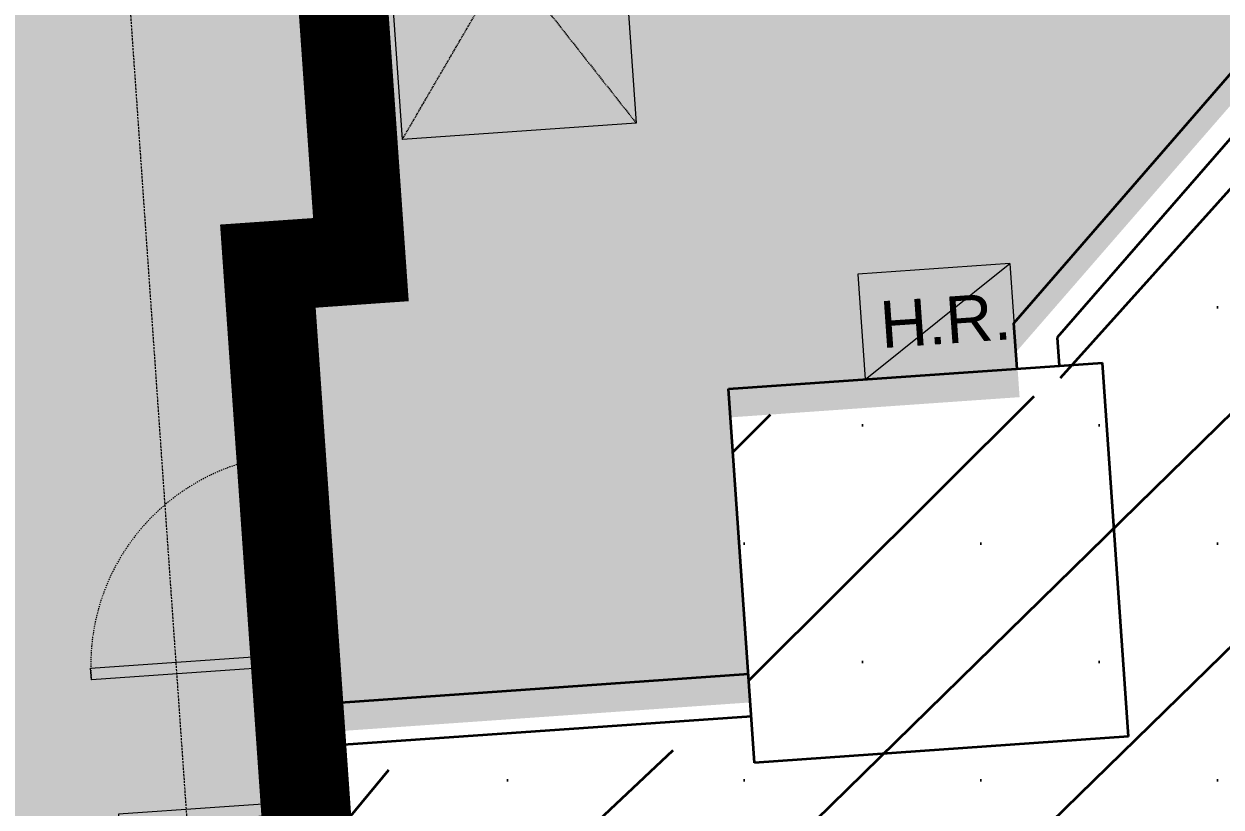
# Model space of a CAD drawing. Header units: millimetres. Extents: x 306 to 836129804, y -168137 to 818603917.
# Drawn here: x 834587244 to 834592354, y 818038301 to 818041644 of the extents above; entities that cross this region are included whole.
import ezdxf
from ezdxf.xclip import XClip

# ---------------------------------------------------------------- set-up
doc = ezdxf.new("R2010")
doc.units = ezdxf.units.MM
doc.header["$LTSCALE"] = 3
doc.header["$XCLIPFRAME"] = 0
for name, pattern in [('ACAD_ISO03W100', [30, 12, -18]), ('B0701', [2.34375, 1.5625, -0.78125]), ('B0703', [4.6875, 3.125, -1.5625]), ('Dash 1_16_', [3.175, 1.5875, -1.5875]), ('DIVIDE', [1.25, 0.5, -0.25, 0, -0.25, 0, -0.25])]:
    doc.linetypes.add(name, pattern=pattern)
for name, color, linetype in [('_ANCILIARY', 40, 'Continuous'), ('_ANCILIARY HATCH', 1, 'Continuous'), ('_DEV LINE', 96, 'DIVIDE'), ('_SUBLEASE', 241, 'Continuous'), ('_SUBLEASE LINE', 10, 'DIVIDE'), ('UAJ-90.5LAND', 251, 'Continuous')]:
    doc.layers.add(name, color=color, linetype=linetype)
for name, color, linetype, lineweight in [('A-DETL-GENF', 251, 'Continuous', 13), ('A-DOOR', 251, 'Continuous', 5), ('A-DOOR-FRAM', 251, 'Continuous', 18), ('A-FLOR', 251, 'Continuous', 13), ('Eva-New', 1, 'ACAD_ISO03W100', 18), ('G-IMPT', 8, 'Continuous', 5), ('Hatch (CARR)', 252, 'Continuous', 35), ('Hatch (LTC&CB)', 252, 'Continuous', 35), ('UAJ-21EXWA', 251, 'Continuous', 35), ('UAJ-21EXWA-a', 251, 'Continuous', 9), ('UAJ-21EXWA-z', 251, 'B0703', 9), ('UAJ-23FLOR-y', 251, 'B0701', 9)]:
    doc.layers.add(name, color=color, linetype=linetype, lineweight=lineweight)
doc.layers.get('UAJ-90.5LAND').off()
doc.styles.add('Arial_1', font='arial.ttf', dxfattribs={"height": 3})

# ---------------------------------------------------------------- blocks, each defined once
blk = doc.blocks.new('ARC_DOR_P00_DOUBLE_VARIES - External - EX-D01_1550x2100mm-16590408-Plan_L000')
at = {"layer": 'A-DOOR', "lineweight": 18}
for p, q in [((-825.0000000000119, 65.00000000096198), (-825.0000000000119, 890.0000000009603)), ((-825.0000000000119, 890.0000000009603), (-775.0000000000106, 890.0000000009603)), ((-775.0000000000106, 890.0000000009603), (-775.0000000000106, 65.00000000096198)), ((824.9999999999952, 890.0000000009603), (774.9999999999939, 890.0000000009603)), ((774.9999999999939, 890.0000000009603), (774.9999999999939, 65.00000000096198)), ((824.9999999999952, 65.00000000096198), (824.9999999999952, 890.0000000009603)), ((-775.0000000000106, 65.00000000096198), (-825.0000000000119, 65.00000000096198)), ((774.9999999999939, 65.00000000096198), (824.9999999999952, 65.00000000096198))]:
    blk.add_line(p, q, dxfattribs=at)
at = {"layer": 'A-DOOR', "linetype": 'Dash 1_16_'}
for centre, radius, start, end in [((-825.0000000000106, 65.00000000095821), 825.0000000000028, 1.399444059843948e-13, 90.00000000000017), ((824.9999999999939, 65.00000000095821), 825.0000000000016, 89.99999999999984, 179.9999999999999)]:
    blk.add_arc(centre, radius, start, end, dxfattribs=at)
at = {"layer": 'A-DOOR-FRAM'}
for p, q in [((-875.0000000000066, 62.5000000009537), (-875.0000000000064, 45.00000000095332)), ((-873.5000000000065, 45.00000000095332), (-873.5000000000066, 62.5000000009537)), ((-868.5000000000068, 61.50000000095329), (-873.5000000000066, 61.50000000095326)), ((-827.5000000000075, 65.00000000095372), (-872.5000000000068, 65.00000000095343)), ((-827.5000000000075, 65.00000000095372), (-872.5000000000065, 65.00000000095343)), ((-872.5000000000067, 63.50000000095346), (-827.5000000000075, 63.50000000095374)), ((-868.5000000000068, 61.50000000095329), (-868.5000000000063, -31.49999999904721)), ((-826.5000000000074, 62.50000000095372), (-826.5000000000072, 17.00000000095363)), ((-825.0000000000069, 17.00000000095364), (-825.0000000000073, 62.50000000095373)), ((-825.0000000000073, 17.00000000095359), (-825.0000000000075, 62.50000000095373)), ((824.9999999999945, 17.00000000096725), (824.9999999999942, 62.50000000096737)), ((824.999999999994, 62.5000000009672), (824.9999999999942, 17.00000000096709)), ((826.499999999994, 62.50000000096738), (826.4999999999943, 17.00000000096727)), ((827.499999999994, 65.00000000096722), (872.4999999999932, 65.00000000096752)), ((872.4999999999923, 65.00000000096752), (827.499999999994, 65.00000000096722)), ((872.4999999999931, 63.50000000096768), (827.499999999994, 63.5000000009674)), ((868.4999999999932, 61.50000000096743), (873.4999999999932, 61.50000000096747)), ((868.4999999999932, 61.50000000096743), (868.4999999999936, -31.49999999903619)), ((873.4999999999934, 45.00000000096757), (873.4999999999932, 62.50000000096768)), ((874.9999999999931, 62.50000000096768), (874.9999999999932, 45.00000000096757)), ((-873.5000000000063, 10.5000000009532), (-876.5000000000063, 10.50000000095318)), ((-876.5000000000063, 10.50000000095318), (-876.500000000006, -18.49999999904694)), ((-873.5000000000065, 45.00000000095332), (-875.0000000000064, 45.00000000095331)), ((-875.000000000006, -14.9999999990469), (-875.0000000000061, 10.50000000095319)), ((-873.5000000000061, -14.99999999904689), (-873.5000000000065, 45.00000000095333)), ((-847.5000000000069, 4.874119675602877), (-868.5000000000064, 4.874119675602744)), ((-845.000000000007, 4.874119675602894), (-847.5000000000069, 4.874119675602878)), ((-845.0000000000068, -12.99999999904677), (-845.000000000007, 4.874119675602894)), ((-812.5000000000073, 16.00000000095362), (-824.000000000007, 16.00000000095354)), ((-812.5000000000074, 16.0000000009537), (-824.0000000000073, 16.00000000095363)), ((-824.000000000007, 14.50000000095369), (-812.500000000007, 14.50000000095376)), ((-820.875000000007, 8.50000000095374), (-820.8750000000069, -16.49999999904672)), ((-811.500000000007, 8.500000000953799), (-820.875000000007, 8.50000000095374)), ((-811.500000000007, 13.50000000095363), (-811.5000000000068, -32.49999999904679)), ((-810.0000000000068, -32.49999999904678), (-810.0000000000072, 13.50000000095356)), ((-810.0000000000069, -32.49999999904694), (-810.0000000000073, 13.50000000095364)), ((809.999999999994, -32.49999999903656), (809.9999999999937, 13.50000000096649)), ((809.9999999999937, 13.50000000096653), (809.999999999994, -32.49999999903668)), ((811.4999999999936, 13.50000000096659), (811.499999999994, -32.49999999903655)), ((811.4999999999936, 8.500000000967276), (820.8749999999936, 8.500000000967335)), ((812.4999999999942, 16.00000000096697), (823.9999999999943, 16.00000000096704)), ((823.9999999999942, 16.00000000096705), (812.4999999999941, 16.00000000096698)), ((823.9999999999943, 14.50000000096733), (812.4999999999943, 14.50000000096726)), ((820.8749999999936, 8.500000000967335), (820.8749999999939, -16.49999999903635)), ((844.9999999999935, 4.874119675616802), (847.4999999999936, 4.874119675616818)), ((844.9999999999936, -12.99999999903287), (844.9999999999935, 4.874119675616802)), ((847.4999999999936, 4.874119675616819), (868.4999999999935, 4.874119675616952)), ((873.4999999999937, -14.99999999903263), (873.4999999999934, 45.00000000096755)), ((873.4999999999934, 45.00000000096757), (874.9999999999932, 45.00000000096757)), ((873.4999999999936, 10.50000000096743), (876.4999999999937, 10.50000000096744)), ((874.9999999999935, -14.99999999903262), (874.9999999999934, 10.50000000096743)), ((876.4999999999937, 10.50000000096745), (876.4999999999939, -18.49999999903264)), ((-876.500000000006, -18.49999999904694), (-875.000000000006, -18.49999999904693)), ((-875.000000000006, -14.9999999990469), (-875.0000000000059, -32.4999999990473)), ((-873.5000000000061, -14.99999999904689), (-875.000000000006, -14.9999999990469)), ((-873.5000000000059, -32.49999999904729), (-873.5000000000061, -14.99999999904689)), ((-868.5000000000061, -31.49999999904721), (-873.5000000000059, -31.49999999904724)), ((-812.5000000000068, -33.49999999904677), (-872.500000000006, -33.49999999904715)), ((-872.500000000006, -34.99999999904718), (-812.5000000000068, -34.9999999990468)), ((-872.500000000006, -34.99999999904715), (-812.5000000000067, -34.99999999904676)), ((-868.5000000000063, -12.99999999904692), (-847.5000000000068, -12.99999999904678)), ((-847.5000000000068, -12.99999999904678), (-845.0000000000068, -12.99999999904677)), ((-820.8750000000069, -16.49999999904672), (-811.5000000000069, -16.49999999904666)), ((820.8749999999939, -16.49999999903635), (811.4999999999937, -16.49999999903642)), ((812.4999999999939, -33.49999999903667), (872.499999999994, -33.49999999903629)), ((872.4999999999939, -34.99999999903608), (812.499999999994, -34.99999999903646)), ((812.4999999999939, -34.99999999903648), (872.4999999999937, -34.99999999903608)), ((847.4999999999937, -12.99999999903285), (844.9999999999936, -12.99999999903287)), ((868.4999999999936, -12.99999999903272), (847.4999999999937, -12.99999999903285)), ((868.4999999999939, -31.49999999903619), (873.4999999999939, -31.49999999903616)), ((873.4999999999937, -14.99999999903263), (874.9999999999935, -14.99999999903262)), ((873.4999999999939, -32.49999999903621), (873.4999999999937, -14.99999999903263)), ((874.9999999999935, -14.99999999903262), (874.9999999999937, -32.4999999990362)), ((876.4999999999939, -18.49999999903264), (874.9999999999935, -18.49999999903265))]:
    blk.add_line(p, q, dxfattribs=at)
for centre, radius, start, end in [((-872.5000000000068, 62.50000000095371), 2.500000000000007, 90.00000000000031, 180.0000000000003), ((-872.5000000000064, 62.50000000095329), 2.499999999999886, 90, 180), ((-872.5000000000068, 62.50000000095371), 1.000000000000114, 90.00000000000017, 180.0000000000001), ((-827.5000000000075, 62.50000000095371), 2.50000000000001, 4.071109992273301e-13, 90.0000000000004), ((-827.5000000000075, 62.5000000009537), 2.500000000000009, 3.180554681463517e-13, 90.00000000000034), ((-827.5000000000075, 62.50000000095371), 1.000000000000115, 359.9999999999994, 90.00000000000058), ((827.499999999994, 62.50000000096738), 2.500000000000004, 90.00000000000024, 180.0000000000004), ((827.499999999994, 62.5000000009672), 2.5, 90, 180), ((827.499999999994, 62.50000000096738), 1.000000000000114, 90.00000000000017, 180.0000000000001), ((872.4999999999932, 62.50000000096767), 2.500000000000006, 2.417221557912273e-13, 90.00000000000026), ((872.4999999999923, 62.50000000096754), 2.49999999999998, 2.417221557912273e-13, 90.00000000000024), ((872.4999999999932, 62.50000000096767), 1.00000000000005, 2.035554996136651e-13, 90.0000000000002), ((-824.000000000007, 17.00000000095365), 2.500000000000132, 180.0000000000004, 270), ((-824.000000000007, 17.00000000095365), 1.000000000000047, 180.0000000000004, 270.0000000000001), ((-824.0000000000073, 17.00000000095359), 1.000000000000114, 179.9999999999998, 269.9999999999997), ((-812.500000000007, 13.50000000095353), 2.499999999999985, 3.307776868722057e-13, 90.0000000000004), ((-812.5000000000073, 13.50000000095363), 2.500000000000006, 3.085138041019611e-13, 90.00000000000031), ((-812.500000000007, 13.50000000095362), 1.000000000000047, 3.053332494204976e-13, 90.0000000000004), ((-907.0312500000067, -3.999999999047284), 98.28125000000057, 350.8521574801985, 9.147842519802033), ((907.0312499999943, -3.999999999035783), 98.28125000000065, 170.8521574801991, 189.1478425198015), ((812.4999999999942, 13.50000000096651), 2.499999999999984, 90.00000000000034, 180.0000000000004), ((812.4999999999941, 13.50000000096655), 2.499999999999976, 89.99999999999993, 180.0000000000006), ((812.4999999999942, 13.5000000009666), 1.000000000000048, 90.00000000000031, 180.0000000000004), ((823.9999999999943, 17.00000000096725), 1.000000000000046, 269.9999999999997, 1.017777498068325e-13), ((823.9999999999943, 17.00000000096725), 2.500000000000121, 269.9999999999997, 7.63333123551244e-14), ((823.9999999999942, 17.00000000096706), 1.000000000000034, 270.0000000000007, 1.017777498068325e-12), ((-872.500000000006, -32.49999999904728), 2.500000000000129, 180.0000000000002, 269.9999999999999), ((-872.5000000000061, -32.49999999904743), 2.500000000000058, 179.9999999999996, 270.0000000000018), ((-872.500000000006, -32.49999999904728), 1.000000000000114, 180, 270), ((-812.5000000000068, -32.4999999990468), 2.500000000000123, 269.9999999999997, 7.63333123551244e-14), ((-812.5000000000068, -32.4999999990468), 1, 269.9999999999996, 0), ((-812.5000000000066, -32.49999999904702), 2.499999999999999, 269.9999999999995, 1.866985598019084e-12), ((812.499999999994, -32.49999999903654), 2.500000000000132, 180.0000000000003, 270), ((812.4999999999937, -32.49999999903674), 2.499999999999982, 179.9999999999993, 270.0000000000016), ((812.499999999994, -32.49999999903654), 1.00000000000005, 180.0000000000002, 269.9999999999998), ((872.4999999999939, -32.49999999903621), 2.500000000000121, 269.9999999999998, 1.526666247102488e-13), ((872.4999999999939, -32.49999999903621), 1.000000000000043, 269.9999999999998, 2.035554996136651e-13), ((872.4999999999937, -32.49999999903699), 2.500000000000064, 269.9999999999996, 1.552110684554196e-12)]:
    blk.add_arc(centre, radius, start, end, dxfattribs=at)
blk = doc.blocks.new('ARC_DOR_P00_SINGLE_VARIES -External - EX-D03- 850x2100mm-16590392-Plan_L000')
at = {"layer": 'A-DOOR', "lineweight": 18}
for p, q in [((399.9999999999941, -65.00000000096345), (449.9999999999955, -65.00000000096345)), ((399.9999999999941, -965.0000000009619), (399.9999999999941, -65.00000000096345)), ((449.9999999999955, -65.00000000096345), (449.9999999999955, -965.0000000009619)), ((449.9999999999955, -965.0000000009619), (399.9999999999941, -965.0000000009619))]:
    blk.add_line(p, q, dxfattribs=at)
at = {"layer": 'A-DOOR', "linetype": 'Dash 1_16_'}
blk.add_arc((449.999999999994, -65.00000000095942), 900.0000000000034, 180.0000000000001, 269.9999999999998, dxfattribs=at)
at = {"layer": 'A-DOOR-FRAM'}
for p, q in [((-501.5000000000076, 18.49999999904232), (-500.0000000000076, 18.49999999904231)), ((-501.5000000000077, -10.50000000095784), (-501.5000000000076, 18.49999999904232)), ((-500.0000000000077, 14.99999999904228), (-500.0000000000076, 32.49999999904237)), ((-500.0000000000077, 14.99999999904228), (-500.0000000000078, -10.50000000095787)), ((-498.5000000000076, 14.99999999904227), (-500.0000000000077, 14.99999999904228)), ((-498.5000000000075, 32.49999999904237), (-498.5000000000076, 14.99999999904227)), ((-493.5000000000077, 31.49999999904241), (-498.5000000000075, 31.49999999904244)), ((-498.5000000000076, 14.99999999904227), (-498.500000000008, -45.00000000095799)), ((-497.5000000000076, 34.99999999904237), (-437.5000000000074, 34.99999999904199)), ((-497.5000000000076, 34.99999999904237), (-437.5000000000076, 34.99999999904198)), ((-437.5000000000076, 33.49999999904205), (-497.5000000000076, 33.49999999904243)), ((-493.5000000000083, -61.50000000095795), (-493.5000000000077, 31.49999999904241)), ((-493.5000000000078, 12.99999999904229), (-472.5000000000078, 12.99999999904216)), ((-472.5000000000078, 12.99999999904216), (-470.0000000000077, 12.99999999904214)), ((-470.0000000000077, 12.99999999904214), (-470.0000000000078, -4.874119675607521)), ((-445.875000000008, -8.500000000958215), (-445.8750000000078, 16.49999999904177)), ((-445.8750000000078, 16.49999999904177), (-436.5000000000078, 16.49999999904171)), ((-436.500000000008, -13.50000000095837), (-436.5000000000077, 32.49999999904186)), ((-435.0000000000077, 32.49999999904185), (-435.000000000008, -13.50000000095838)), ((-435.0000000000077, 32.49999999904184), (-435.000000000008, -13.5000000009584)), ((434.9999999999951, 32.49999999903634), (434.9999999999948, -13.5000000009639)), ((434.9999999999948, -13.5000000009639), (434.9999999999951, 32.49999999903634)), ((436.4999999999947, -13.50000000096391), (436.4999999999949, 32.49999999903633)), ((445.8749999999949, 16.49999999903612), (436.4999999999949, 16.49999999903618)), ((497.499999999995, 34.99999999903605), (437.4999999999948, 34.99999999903643)), ((437.4999999999949, 34.99999999903643), (497.499999999995, 34.99999999903604)), ((437.4999999999949, 33.4999999990365), (497.499999999995, 33.49999999903612)), ((445.8749999999948, -8.500000000963867), (445.8749999999949, 16.49999999903612)), ((469.9999999999947, 12.99999999903615), (469.9999999999946, -4.874119675613528)), ((472.4999999999948, 12.99999999903613), (469.9999999999947, 12.99999999903615)), ((493.4999999999949, 12.999999999036), (472.4999999999948, 12.99999999903613)), ((493.4999999999952, 31.49999999903615), (498.4999999999949, 31.49999999903612)), ((493.4999999999946, -61.50000000096421), (493.4999999999952, 31.49999999903615)), ((498.4999999999949, 32.49999999903607), (498.4999999999948, 14.99999999903591)), ((498.4999999999948, 14.99999999903591), (498.4999999999944, -45.00000000096433)), ((498.4999999999948, 14.99999999903591), (499.9999999999948, 14.9999999990359)), ((499.9999999999948, 14.9999999990359), (499.9999999999949, 32.49999999903606)), ((501.499999999995, 18.49999999903592), (499.9999999999947, 18.49999999903592)), ((499.9999999999948, 14.9999999990359), (499.9999999999947, -10.5000000009642)), ((501.4999999999949, -10.50000000096422), (501.4999999999951, 18.49999999903592)), ((-498.5000000000079, -10.50000000095786), (-501.5000000000077, -10.50000000095784)), ((-500.0000000000081, -62.50000000095797), (-500.000000000008, -45.00000000095798)), ((-498.500000000008, -45.00000000095799), (-500.000000000008, -45.00000000095798)), ((-498.500000000008, -45.00000000095799), (-498.5000000000081, -62.50000000095797)), ((-472.5000000000078, -4.874119675607504), (-493.500000000008, -4.874119675607371)), ((-470.0000000000078, -4.874119675607521), (-472.5000000000078, -4.874119675607505)), ((-451.5000000000084, -62.50000000095837), (-451.5000000000081, -17.00000000095827)), ((-450.000000000008, -17.00000000095831), (-450.0000000000082, -62.50000000095839)), ((-450.000000000008, -17.00000000095828), (-450.0000000000082, -62.50000000095841)), ((-449.000000000008, -14.5000000009582), (-437.500000000008, -14.50000000095827)), ((-437.500000000008, -16.00000000095834), (-449.0000000000078, -16.00000000095827)), ((-437.500000000008, -16.00000000095834), (-449.000000000008, -16.00000000095827)), ((-436.5000000000079, -8.500000000958275), (-445.875000000008, -8.500000000958215)), ((436.4999999999947, -8.500000000963807), (445.8749999999948, -8.500000000963867)), ((448.9999999999949, -14.50000000096389), (437.4999999999947, -14.50000000096382)), ((437.4999999999948, -16.00000000096387), (448.9999999999946, -16.00000000096394)), ((448.9999999999947, -16.00000000096394), (437.4999999999948, -16.00000000096387)), ((449.9999999999949, -17.00000000096398), (449.9999999999946, -62.50000000096409)), ((449.9999999999946, -62.50000000096409), (449.9999999999949, -17.00000000096398)), ((451.4999999999946, -62.50000000096411), (451.4999999999949, -17.000000000964)), ((469.9999999999946, -4.874119675613528), (472.4999999999947, -4.874119675613544)), ((472.4999999999947, -4.874119675613545), (493.4999999999949, -4.874119675613678)), ((498.4999999999947, -10.50000000096419), (501.4999999999949, -10.50000000096421)), ((498.4999999999945, -45.00000000096433), (499.9999999999945, -45.00000000096434)), ((498.4999999999945, -45.00000000096433), (498.4999999999944, -62.50000000096428)), ((499.9999999999944, -62.5000000009643), (499.9999999999945, -45.00000000096435)), ((-493.5000000000083, -61.50000000095795), (-498.5000000000085, -61.50000000095792)), ((-497.5000000000085, -63.50000000095813), (-452.5000000000084, -63.50000000095842)), ((-452.5000000000084, -65.00000000095822), (-497.5000000000085, -65.00000000095794)), ((-452.5000000000084, -65.00000000095822), (-497.5000000000085, -65.00000000095794)), ((497.4999999999943, -63.50000000096444), (452.4999999999946, -63.50000000096416)), ((452.4999999999946, -65.00000000096396), (497.4999999999947, -65.00000000096425)), ((497.4999999999947, -65.00000000096425), (452.4999999999946, -65.00000000096396)), ((493.4999999999946, -61.50000000096421), (498.4999999999945, -61.50000000096424))]:
    blk.add_line(p, q, dxfattribs=at)
for centre, radius, start, end in [((-497.5000000000076, 32.49999999904236), 2.500000000000106, 89.99999999999977, 179.9999999999998), ((-497.5000000000076, 32.49999999904239), 2.500000000000094, 89.99999999999977, 180.0000000000011), ((-497.5000000000076, 32.49999999904236), 1.000000000000045, 89.99999999999959, 180), ((-437.5000000000076, 32.49999999904185), 2.500000000000153, 359.9999999999979, 90.00000000000091), ((-437.5000000000074, 32.4999999990419), 2.499999999999998, 359.9999999999987, 90.00000000000236), ((-437.5000000000076, 32.49999999904185), 1.000000000000045, 359.9999999999992, 89.99999999999959), ((-532.0312500000084, 3.999999999042488), 98.2812500000005, 350.8521574801976, 9.14784251980114), ((532.0312499999955, 3.999999999035741), 98.28125000000064, 170.8521574801981, 189.1478425198006), ((437.4999999999949, 32.49999999903631), 2.500000000000103, 89.99999999999974, 179.9999999999997), ((437.4999999999949, 32.49999999903637), 2.500000000000056, 89.99999999999861, 180.0000000000012), ((437.4999999999949, 32.49999999903631), 1.000000000000048, 89.9999999999998, 179.9999999999998), ((497.499999999995, 32.49999999903608), 2.500000000000107, 0, 89.99999999999984), ((497.4999999999951, 32.49999999903613), 2.500000000000079, 359.9999999999981, 90.00000000000172), ((497.499999999995, 32.49999999903608), 1.000000000000042, 359.9999999999994, 89.9999999999998), ((-449.000000000008, -17.00000000095828), 2.5000000000001, 89.99999999999962, 179.9999999999996), ((-449.000000000008, -17.00000000095828), 1.000000000000043, 89.99999999999959, 179.9999999999996), ((-449.000000000008, -17.00000000095826), 0.9999999999999972, 89.9999999999997, 179.9999999998928), ((-437.500000000008, -13.50000000095836), 2.499999999999972, 269.9999999999992, 359.9999999999994), ((-437.500000000008, -13.50000000095836), 1.000000000000043, 269.9999999999992, 359.9999999999993), ((-437.500000000008, -13.50000000095837), 2.499999999999971, 269.9999999999982, 359.9999999999996), ((437.4999999999948, -13.50000000096392), 2.499999999999974, 179.9999999999996, 269.9999999999993), ((437.4999999999948, -13.50000000096392), 2.500000000000001, 179.9999999999997, 269.9999999999985), ((437.4999999999948, -13.50000000096392), 1.000000000000044, 179.9999999999995, 269.9999999999993), ((448.9999999999947, -17.00000000096398), 2.500000000000132, 359.9999999999987, 90.00000000000034), ((448.9999999999947, -17.00000000096398), 1.000000000000047, 359.9999999999994, 89.9999999999997), ((448.9999999999947, -17.00000000096395), 1.000000000000059, 359.9999999999969, 90.0000000000005), ((-497.5000000000085, -62.50000000095797), 2.499999999999988, 179.9999999999989, 269.9999999999999), ((-497.5000000000085, -62.50000000095796), 2.500000000000008, 180.0000000000001, 269.9999999999998), ((-497.5000000000085, -62.50000000095797), 0.9999999999999997, 179.9999999999998, 269.9999999999995), ((-452.5000000000084, -62.50000000095837), 2.499999999999969, 269.9999999999992, 359.9999999999992), ((-452.5000000000084, -62.50000000095837), 1.000000000000037, 269.999999999999, 359.9999999999994), ((-452.5000000000084, -62.50000000095839), 2.499999999999978, 269.9999999999996, 359.9999999999996), ((452.4999999999946, -62.50000000096411), 2.499999999999972, 179.9999999999995, 269.9999999999993), ((452.4999999999947, -62.50000000096409), 2.500000000000057, 180.0000000000004, 269.9999999999985), ((452.4999999999946, -62.50000000096411), 1.00000000000004, 179.9999999999996, 269.9999999999992), ((497.4999999999947, -62.50000000096428), 2.499999999999939, 269.9999999999993, 359.9999999999994), ((497.4999999999947, -62.50000000096428), 1.000000000000045, 269.9999999999992, 359.9999999999992), ((497.4999999999947, -62.50000000096428), 2.499999999999942, 269.9999999999995, 359.9999999999995)]:
    blk.add_arc(centre, radius, start, end, dxfattribs=at)
blk = doc.blocks.new('Hose Reel - Hose Reel_dwg-8891829-Plan_L000')
at = {"layer": 'G-IMPT', "flags": 128}
blk.add_lwpolyline([(650.1549493403901, 399.7480682772592), (650.1549493403901, -50.25189769988964), (-0.01937475068147512, -50.25189769988964), (650.1549493403901, 399.7480682772592), (0.1549979014610759, 399.7480682772592), (0.1549979014610759, -50.00002603821633)], dxfattribs=at)
at = {"layer": 'G-IMPT', "insert": (359.706764275275, 277.3153609632008), "char_height": 200, "width": 528.8981422594143, "attachment_point": 2, "rotation": 359.97779816823225, "line_spacing_factor": 0.9417779076525878, "style": 'Arial_1'}
blk.add_mtext('H.R.', dxfattribs=at)
blk = doc.blocks.new('Hose Reel - Hose Reel Type 1-7871930-Plan_L000')
blk.add_blockref('Hose Reel - Hose Reel_dwg-8891829-Plan_L000', (-3.453474060687982, 44.89516278890262))
blk = doc.blocks.new('p32 uns')
at = {"layer": 'A-FLOR', "lineweight": 9}
for p, q in [((464779.7678464651, -272109.895960927), (464716.9870200157, -271212.0883157253)), ((464786.7434937954, -272209.6523659229), (464783.2556700706, -272159.7741634846)), ((464823.7144248486, -272738.3613126278), (464820.226601243, -272688.4831100702))]:
    blk.add_line(p, q, dxfattribs=at)
at = {"layer": 'A-FLOR', "lineweight": 5}
for p, q in [((464718.3691700697, -271211.991666317), (464781.1499963999, -272109.7993115187)), ((464784.6378201246, -272159.6775140762), (464788.1256438494, -272209.5557166338)), ((464821.6087511778, -272688.3864607811), (464825.0965749025, -272738.2646632195))]:
    blk.add_line(p, q, dxfattribs=at)
at = {"layer": 'UAJ-21EXWA'}
for p, q in [((465062.6175798178, -270426.0636299849), (464912.6411612034, -268281.300921917)), ((465254.7352740765, -270593.0689938068), (465099.4521298409, -268372.4165723324)), ((467850.0790812969, -270697.0013233423), (468837.9354661703, -269560.6025472879)), ((468924.8684520721, -269734.963142395), (468034.8415442705, -270758.8219786882)), ((464665.3542500734, -270453.8429881334), (465062.6175798178, -270426.0636299849)), ((464665.3542500734, -270453.8429881334), (464718.3691700697, -271211.991666317)), ((465254.7352740765, -270593.0689938068), (464857.4719443321, -270620.8483519554)), ((464897.93069911, -271199.4355010986), (464857.4719443321, -270620.8483519554)), ((467863.7010425329, -270891.8044462204), (467850.0790812969, -270697.0013233423)), ((468034.8415442705, -270758.8219786882), (468043.2625716925, -270879.2482808828)), ((466631.7043194771, -270977.9540493488), (468227.8067998886, -270866.343691349)), ((468339.4171578884, -272462.4461717606), (468227.8067998886, -270866.343691349)), ((466743.3146774769, -272574.0565297604), (466631.7043194771, -270977.9540493488)), ((464718.3691700697, -271211.991666317), (464897.93069911, -271199.4355010986)), ((464788.1256438494, -272209.5557166338), (464967.6871728897, -272196.9995512962)), ((464788.1256438494, -272209.5557166338), (464821.6087511778, -272688.3864607811)), ((464976.0579497814, -272316.7072377205), (464967.6871728897, -272196.9995512962)), ((464976.0579497814, -272316.7072377205), (466716.8072174788, -272194.9821909666)), ((464988.6141149998, -272496.2687667608), (466729.3633826971, -272374.5437200069)), ((468339.4171578884, -272462.4461717606), (466743.3146774769, -272574.0565297604)), ((465001.1702802181, -272675.8302954435), (464988.6141149998, -272496.2687667608)), ((464821.6087511778, -272688.3864607811), (465001.1702802181, -272675.8302954435))]:
    blk.add_line(p, q, dxfattribs=at)
at = {"layer": 'UAJ-21EXWA-a'}
blk.add_lwpolyline([(465137.1601756811, -268446.0405646563), (466134.7242258787, -268376.2840909958), (466237.2662422657, -269842.7032448053), (465239.7021920681, -269912.459718585)], close=True, dxfattribs=at)
at = {"layer": 'UAJ-21EXWA-z'}
blk.add_lwpolyline([(474599.9708667994, -310530.1917384863), (467836.6338552237, -308669.481066227), (467338.3177255392, -308704.3267245293), (467129.479228735, -305717.7970809937), (466623.8019307852, -305753.1574822664), (463991.9114738703, -268115.3704340458), (465293.7805608511, -268024.2280380726), (466073.3385289907, -267498.4277267456), (475220.2887616158, -266858.8106579781), (475253.0272140503, -267326.9923396111), (477366.8151228428, -267179.0084167719), (477308.717974782, -266351.2942450047), (489092.3695824146, -265524.2012972832), (491574.8268785477, -301024.7140849829)], dxfattribs=at)
at = {"layer": 'UAJ-23FLOR-y'}
for p, q in [((465239.7021920681, -269912.459718585), (466134.7242258787, -268376.2840909958)), ((465137.1601756811, -268446.0405646563), (466237.2662422657, -269842.7032448053))]:
    blk.add_line(p, q, dxfattribs=at)
at = {"layer": 'A-DETL-GENF', "rotation": 4.000000000000001}
blk.add_blockref('Hose Reel - Hose Reel Type 1-7871930-Plan_L000', (467218.2012326717, -270931.5723744631), dxfattribs=at)
at = {"layer": 'A-DOOR'}
for name, p, rotation in [('ARC_DOR_P00_SINGLE_VARIES -External - EX-D03- 850x2100mm-16590392-Plan_L000', (464843.0281714201, -271704.4956088066), 274), ('ARC_DOR_P00_DOUBLE_VARIES - External - EX-D01_1550x2100mm-16590408-Plan_L000', (464972.4264302254, -273554.9769220352), 93.99999999999999)]:
    blk.add_blockref(name, p, dxfattribs=dict(at, rotation=rotation))
blk = doc.blocks.new('GBP-P32-L00')
at = {"layer": 'UAJ-90.5LAND'}
blk.add_blockref('p32 uns', (834123619.6366563, 818311064.1160116), dxfattribs=at)

msp = doc.modelspace()

# ---------------------------------------------------------------- hatches: boundary and pattern name
at = {"layer": '_ANCILIARY'}
h = msp.add_hatch(color=256, dxfattribs=at)
h.dxf.hatch_style = 1
edge = h.paths.add_edge_path(flags=16)
edge.add_line((834589698.2311926, 818000195.5443645), (834585687.4764702, 818056299.0110068))
edge.add_line((834585687.4764702, 818056299.0110068), (834612518.7989925, 818058232.7219915))
edge.add_arc((834612484.7357092, 818056534.6453927), 1698.418217914475, 9.502723926168073, 88.8508052879634, ccw=False)
edge.add_line((834614159.8478141, 818056815.0448909), (834618401.0798162, 817996164.9822797))
edge.add_line((834618401.0798162, 817996164.9822797), (834594768.6555227, 817994584.3835236))
edge.add_line((834594768.6555227, 817994584.3835236), (834594327.6929266, 817995204.8349223))
edge.add_line((834594327.6929266, 817995204.8349223), (834589698.2311926, 818000195.5443645))
edge = h.paths.add_edge_path()
edge.add_line((834619909.6823385, 817993768.7649117), (834615191.6236249, 818061235.0189149))
edge.add_arc((834615186.6358066, 818061234.6701063), 4.999999946729716, 4.000301895800094, 94.01408611669542)
edge.add_line((834615186.285798, 818061239.6578406), (834582994.9307241, 818058981.1489481))
edge.add_line((834582994.9307241, 818058981.1489481), (834582980.2353642, 818058973.700369))
edge.add_line((834582980.2353642, 818058973.700369), (834587435.9467293, 817995536.5482974))
edge.add_line((834587435.9467293, 817995536.5482974), (834589273.49395, 817995667.4350014))
edge.add_line((834589273.49395, 817995667.4350014), (834590438.9627452, 817991708.7167664))
edge.add_line((834590438.9627452, 817991708.7167664), (834619905.0431669, 817993763.4282737))
edge.add_arc((834619904.6945201, 817993768.4161034), 4.999999953192322, 273.9984422827354, 364.0002978076708)
at = {"layer": '_ANCILIARY HATCH'}
h = msp.add_hatch(dxfattribs=at)
h.set_pattern_fill('CORK', color=256, scale=250, angle=3.998908350218276)
h.set_pattern_definition([(3.998908350218276, (0, 0), (-55.35411463791137, 791.8175196929233), []), (138.9989083502183, (423.5858171654173, -368.2317025275059), (-1472.92744632587, -1694.344000516116), [1122.5325, -1122.5325]), (138.9989083502183, (621.5401970886481, -354.3931738680281), (-1472.92744632587, -1694.344000516116), [1122.5325, -1122.5325]), (138.9989083502183, (819.494577011879, -340.5546452085503), (-1472.92744632587, -1694.344000516116), [1122.5325, -1122.5325])])
edge = h.paths.add_edge_path(flags=16)
edge.add_line((834589618.1268094, 818000118.7715201), (834585687.4764702, 818056299.0110068))
edge.add_line((834585687.4764702, 818056299.0110068), (834612518.7989925, 818058232.7219915))
edge.add_arc((834612494.2285203, 818056545.6339079), 1687.266994288412, 9.187916495490526, 89.16561271843813, ccw=False)
edge.add_line((834614159.8478141, 818056815.0448909), (834618401.0798162, 817996164.9822797))
edge.add_line((834618401.0798162, 817996164.9822797), (834594688.5511395, 817994507.6106793))
edge.add_line((834594688.5511395, 817994507.6106793), (834589618.1268094, 818000118.7715201))
edge = h.paths.add_edge_path()
edge.add_line((834619909.6823385, 817993768.7649117), (834615191.6236249, 818061235.0189149))
edge.add_arc((834615186.6358066, 818061234.6701063), 4.999999946729716, 4.000301895800094, 94.01408611669542)
edge.add_line((834615186.285798, 818061239.6578406), (834582996.3395478, 818058974.7334945))
edge.add_line((834582996.3395478, 818058974.7334945), (834587435.9467293, 817995536.5482974))
edge.add_line((834587435.9467293, 817995536.5482974), (834589273.49395, 817995667.4350014))
edge.add_line((834589273.49395, 817995667.4350014), (834590438.9627452, 817991708.7167664))
edge.add_line((834590438.9627452, 817991708.7167664), (834619905.0431669, 817993763.4282737))
edge.add_arc((834619904.6945201, 817993768.4161034), 4.999999953192322, 273.9984422827354, 364.0002978076708)
at = {"layer": '_SUBLEASE'}
h = msp.add_hatch(color=256, dxfattribs=at)
h.dxf.hatch_style = 1
h.paths.add_polyline_path([(834589693.255012, 818043565.8906276), (834597284.0053263, 818044096.6875974), (834597429.0987921, 818042021.754373), (834598985.2987102, 818042130.574472), (834598840.2052448, 818044205.5076965), (834610877.2425008, 818045047.2193372), (834612740.4379145, 818018402.2835546), (834612538.431196, 818018388.1578686), (834613248.1764362, 818008553.7109756), (834612849.1508187, 818008525.8083863), (834613468.582139, 817999667.5277658), (834612902.884826, 817998947.3282324), (834605436.7164863, 817998425.242883), (834591456.5503381, 818002394.8372881), (834590958.2342087, 818002359.9916297), (834588285.2707334, 818040610.4753664), (834588682.5340629, 818040638.2547245), (834588532.5576444, 818042783.0174327)], flags=16)
edge = h.paths.add_edge_path()
edge.add_line((834612518.7989925, 818058232.7219915), (834585687.4764702, 818056299.0110068))
edge.add_line((834585687.4764702, 818056299.0110068), (834585852.1374886, 818053900.0703667))
edge.add_line((834585852.1374886, 818053900.0703667), (834587596.3541589, 818054022.0954322))
edge.add_line((834587596.3541589, 818054022.0954322), (834587784.2116382, 818051304.0034543))
edge.add_line((834587784.2116382, 818051304.0034543), (834588882.182013, 818050416.9104503))
edge.add_line((834588882.182013, 818050416.9104503), (834591283.6295674, 818050586.5250793))
edge.add_line((834591283.6295674, 818050586.5250793), (834591385.947621, 818049130.1147605))
edge.add_line((834591385.947621, 818049130.1147605), (834586217.4788146, 818048767.0112727))
edge.add_line((834586217.4788146, 818048767.0112727), (834589617.9183701, 818000118.9890046))
edge.add_line((834589617.9183701, 818000118.9890046), (834594327.6929266, 817995204.8349223))
edge.add_arc((834593644.1141815, 817994409.5863439), 1048.665915476767, 4.359033634245577, 49.31834761910159, ccw=False)
edge.add_line((834594689.7466749, 817994489.2913691), (834617241.2870332, 817996068.5256392))
edge.add_line((834617241.2870332, 817996068.5256392), (834612865.2039542, 818058186.5743445))
edge.add_arc((834612384.1417316, 818055898.7146978), 2337.888497108082, 78.12554973430233, 86.69806107315839)
at = {"layer": 'Eva-New', "linetype": 'Continuous', "ltscale": 0.01}
h = msp.add_hatch(dxfattribs=at)
h.set_pattern_fill('ANSI31', color=8, scale=350, angle=4)
h.set_pattern_definition([(49, (0, 0), (-838.6710210225554, 729.0455959657013), [])])
edge = h.paths.add_edge_path()
edge.add_arc((834611513.5385946, 818068145.3264505), 14099.99999968531, 55.19002574308559, 154.5596091027724)
edge.add_line((834598780.7776825, 818074202.2893481), (834595240.3911003, 818066761.4558462))
edge.add_arc((834589822.417787, 818069339.3552195), 6000.000000233124, 273.9989064334658, 334.5546563119141, ccw=False)
edge.add_line((834590240.8423903, 818063353.9629304), (834585554.5350056, 818063026.3542768))
edge.add_arc((834584989.6617913, 818071106.6338656), 8099.999998867221, 264.220048196886, 273.9989064322582, ccw=False)
edge.add_line((834584173.925572, 818063047.8142), (834580415.7397891, 818063428.2282544))
edge.add_arc((834579106.5335116, 818050494.3201492), 12999.99999816069, 84.2200481985661, 93.99077919798958)
edge.add_line((834578201.7864021, 818063462.7985727), (834574221.9197499, 818063185.1428037))
edge.add_arc((834573731.4752913, 818070170.6889209), 7002.741628984699, 184.518270925359, 274.0160585979712, ccw=False)
edge.add_arc((834553791.0620614, 818068592.8452796), 13000.0000005708, 4.527501078735133, 25.16518805878682)
edge.add_line((834565557.174624, 818074120.828201), (834563375.7160238, 818078763.9842684))
edge.add_arc((834569692.9588658, 818081779.3520507), 6999.999999030279, 186.261998653722, 205.5162346975632, ccw=False)
edge.add_line((834562734.724241, 818081015.8267443), (834561851.4163579, 818093822.5155479))
edge.add_arc((834568795.7761757, 818094576.8707228), 6985.211880096444, 103.79340942041148, 186.1996435070692, ccw=False)
edge.add_line((834567130.3497419, 818101360.6410463), (834607738.9713905, 818104323.6446342))
edge.add_arc((834606780.3295362, 818117304.0183489), 13015.72495013958, 274.223807264846, 392.8596289379157)
edge.add_arc((834623587.3262396, 818128173.8785237), 6999.999999836902, 183.9989136523716, 212.9539425140163, ccw=False)
edge.add_line((834616604.3686309, 818127685.7156067), (834614554.4666462, 818157541.1841724))
edge.add_line((834614554.4666462, 818157541.1841724), (834608569.0701823, 818157122.7809477))
edge.add_line((834608569.0701823, 818157122.7809477), (834610618.9763948, 818127267.2902491))
edge.add_arc((834623587.3262378, 818128173.8785231), 12999.99999806346, 183.9989136508734, 212.8579348742854)
edge.add_arc((834606785.1724918, 818117301.6086594), 7012.974383020965, -85.87050168941721, 32.994913872568816, ccw=False)
edge.add_line((834607290.1835088, 818110306.8410742), (834542916.4285616, 818105772.5570611))
edge.add_line((834542916.4285616, 818105772.5570611), (834543332.168679, 818099784.931535))
edge.add_line((834543332.168679, 818099784.931535), (834548339.9487058, 818100139.6961751))
edge.add_arc((834548849.6206386, 818093135.5706489), 7022.644791367745, 1.917894415990986, 94.16192873604791, ccw=False)
edge.add_line((834555868.3314306, 818093370.5997602), (834556822.6031799, 818079614.5109141))
edge.add_arc((834565030.3921052, 818080333.9384184), 8239.258156901009, 185.0092761133849, 211.2767633085009)
edge.add_line((834557988.549832, 818076056.3418531), (834560014.6381451, 818071842.7746612))
edge.add_arc((834553704.8687762, 818068780.019501), 7013.81912084653, -83.41200971856142, 25.89188562423311, ccw=False)
edge.add_line((834554509.5567249, 818061812.5137804), (834511331.2743995, 818058806.1397856))
edge.add_arc((834510845.0625758, 818065789.233517), 6999.999999933733, 141.8798806352492, 273.9829049167347, ccw=False)
edge.add_arc((834495100.3448526, 818078140.8887452), 13011.48484009153, 321.889271565979, 363.9966433354928)
edge.add_line((834508080.187521, 818079047.7636253), (834507303.147802, 818090245.0026575))
edge.add_arc((834514286.1054543, 818090733.1649512), 6999.999999943095, 94.21783473311712, 183.9989085377374, ccw=False)
edge.add_line((834513771.2650272, 818097714.206373), (834514324.2611847, 818097754.9889383))
edge.add_line((834514324.2611847, 818097754.9889383), (834515094.2032907, 818097812.2750338))
edge.add_arc((834515888.7804214, 818090839.1162039), 7018.283043878132, 4.391191596629085, 96.50069787772958, ccw=False)
edge.add_line((834522886.4615402, 818091376.4762715), (834523318.1003574, 818085091.4654405))
edge.add_line((834523318.1003574, 818085091.4654405), (834529307.3396509, 818085510.1591995))
edge.add_line((834529307.3396509, 818085510.1591995), (834528870.5492542, 818091758.2633296))
edge.add_arc((834535853.5069062, 818092246.4256233), 6999.999999586337, 93.99890853307471, 183.9989085379415, ccw=False)
edge.add_line((834535365.3446131, 818099229.3832753), (834540639.8020831, 818099596.5330453))
edge.add_line((834540639.8020831, 818099596.5330453), (834540220.7704337, 818105616.323317))
edge.add_line((834540220.7704337, 818105616.323317), (834513376.0995728, 818103738.6078113))
edge.add_arc((834514284.2614373, 818090770.3680685), 13000.00000003277, 94.00586599802176, 183.991117880833)
edge.add_line((834501315.7883602, 818089865.5443004), (834502093.999344, 818078618.6765761))
edge.add_arc((834495110.6965383, 818078135.4768907), 7000.000000828009, -66.13857842422561, 3.9581909098961887, ccw=False)
edge.add_arc((834495110.6965395, 818078135.4768903), 6999.999999981786, 273.99870041279297, 293.8614215680351, ccw=False)
edge.add_line((834495598.8334678, 818071152.5174648), (834484038.0252761, 818070344.3705096))
edge.add_arc((834484944.5652856, 818057376.0172908), 12999.99999985473, 3.998699986240524, 93.99870041178127, ccw=False)
edge.add_line((834497912.918511, 818058282.557204), (834498850.7850932, 818044866.0656179))
edge.add_arc((834505832.5325971, 818045382.0451274), 7000.788031506466, 153.5175844556254, 184.2267069343446, ccw=False)
edge.add_arc((834505831.7802428, 818045382.3021698), 7000.000000506094, 93.9907792036035, 153.5167215738451, ccw=False)
edge.add_line((834505344.6087215, 818052365.3290147), (834578107.7560652, 818057441.656797))
edge.add_arc((834579012.5031768, 818044473.1783768), 12999.99999509848, 84.22004763743712, 93.99077920788699, ccw=False)
edge.add_line((834580321.7095807, 818057407.0864662), (834583663.296837, 818057068.8416442))
edge.add_arc((834584972.5032473, 818070002.7497832), 13000.00004509936, 264.2200476312211, 273.9989064308502)
edge.add_line((834585879.0898904, 818057034.399779), (834609493.5669917, 818058685.2319609))
edge.add_arc((834609981.7373167, 818051702.1557314), 7000.118848462731, -19.364931974248975, 93.99890643048622, ccw=False)
edge.add_arc((834628850.3650681, 818045070.4409646), 13000.00000042529, 160.6350680240969, 183.9989064535735)
edge.add_line((834615882.0151088, 818044163.8543195), (834619634.348526, 817990488.2644923))
edge.add_arc((834610656.2600935, 817989860.627584), 8999.999999519287, -86.01194112060227, 3.998906454734822, ccw=False)
edge.add_line((834611282.1972058, 817980882.4204844), (834602812.2813497, 817980291.9201078))
edge.add_line((834602812.2813497, 817980291.9201078), (834603230.7061716, 817974306.527834))
edge.add_line((834603230.7061716, 817974306.527834), (834611717.6719617, 817974898.2168859))
edge.add_arc((834612343.6090722, 817965920.0097858), 8999.999999977357, 3.8734655887747067, 93.98805886777768, ccw=False)
edge.add_line((834621323.0501077, 817966527.9889727), (834621688.4984579, 817961112.7419763))
edge.add_line((834621688.4984579, 817961112.7419763), (834627673.3989117, 817961529.9934386))
edge.add_line((834627673.3989117, 817961529.9934386), (834621867.801321, 818044576.6440177))
edge.add_arc((834628850.6858916, 818045064.8011855), 6999.926738671702, 160.627157224399, 183.9989083996896, ccw=False)
edge.add_arc((834609980.9204334, 818051699.8431354), 13002.36888268257, 340.6271572335476, 454.0111039654658)
edge.add_line((834609071.4073162, 818064670.3628802), (834607456.5171404, 818064557.3573512))
edge.add_arc((834607170.3486158, 818068550.9500543), 4003.832551789663, 155.6211224779758, 274.0986331619272, ccw=False)
edge.add_line((834603523.5142193, 818070203.6066998), (834604195.8682836, 818071618.3222857))
edge.add_arc((834611513.5386757, 818068145.3264558), 8100.000000027051, 54.14039305783359, 154.6107958035704, ccw=False)
edge.add_arc((834623873.9558088, 818085245.9413723), 13000.02232763516, 234.1403928659832, 234.163197705768)
edge.add_line((834616262.7220054, 818074706.9802988), (834619562.6153525, 818079722.129262))
at = {"layer": 'Hatch (CARR)'}
h = msp.add_hatch(dxfattribs=at)
h.set_pattern_fill('SACNCR', color=130, scale=300, style=0)
h.set_pattern_definition([(45, (0, 0), (-505.13940681014, 505.13940681014), []), (45, (505.14, 0), (-505.13940681014, 505.13940681014), [0, -714.375])])
h.paths.add_polyline_path([(834597535.9449675, 818040523.3877289), (834597464.1153728, 818041550.8800691), (834592556.0937089, 818041207.7717161), (834591665.3789163, 818040183.160979), (834591673.7474128, 818040063.4531338), (834590262.1924015, 818039964.7746136), (834590359.8248596, 818038568.1830817), (834588619.0732737, 818038446.4911959), (834588635.1128916, 818038217.05116), (834588455.5511236, 818038204.4984154), (834588570.6179496, 818036558.5155405), (834588750.1797177, 818036571.0682849), (834588760.6403382, 818036421.4334768), (834593643.722868, 818036762.7983941), (834593437.2999558, 818039715.5919174), (834595387.5402716, 818039851.9286718), (834595620.114735, 818036525.0481329), (834597166.3410723, 818036633.1412121), (834596897.5031242, 818040478.7557478)])
at = {"layer": 'Hatch (LTC&CB)'}
h = msp.add_hatch(color=256, dxfattribs=at)
h.dxf.hatch_style = 1
h.paths.add_polyline_path([(834597284.0053263, 818044096.6875974), (834596748.2078937, 818044059.2264534), (834596715.4129509, 818044056.918197), (834595717.8475718, 818043987.1807269), (834595733.2883689, 818043988.2108022), (834591543.5137777, 818043695.3134265), (834591525.9855424, 818043694.0380828), (834590528.4201638, 818043624.3006126), (834590555.568867, 818043626.182918), (834589869.3352379, 818043578.2099248), (834589693.255012, 818043565.8906276), (834588532.5576444, 818042783.0174326), (834588742.3565782, 818040642.4344336), (834588287.3774906, 818040610.6261735), (834588350.2843444, 818039680.65139), (834588352.3463897, 818039680.7990193), (834588415.1101125, 818038782.9901781), (834588594.6718805, 818038795.5429227), (834588606.5205287, 818038626.0529642), (834590347.272115, 818038747.7448498), (834590262.1924014, 818039964.7746135), (834591494.1856446, 818040050.9003891), (834591480.6176312, 818040244.985154), (834592459.8857632, 818041371.4609362), (834597452.2600029, 818041720.466183)])
h = msp.add_hatch(color=256, dxfattribs=at)
h.dxf.hatch_style = 1
h.paths.add_polyline_path([(834588648.1203779, 818040175.8406944), (834590266.2201835, 818040261.0382885), (834590163.7061023, 818042789.0126712), (834588545.6062964, 818042703.815077)])
h = msp.add_hatch(color=256, dxfattribs=at)
h.dxf.hatch_style = 1
h.paths.add_polyline_path([(834588648.4002048, 818040176.0430373), (834590266.5000104, 818040261.2406313), (834590163.9859291, 818042789.2150141), (834588545.8861233, 818042704.0174198)])

# ---------------------------------------------------------------- linework, layer by layer
at = {"layer": '_DEV LINE', "ltscale": 2, "const_width": 382.5242621480422, "flags": 128}
msp.add_lwpolyline([(834590174.5519078, 818034116.2813383), (834590277.0951968, 818032649.843989), (834588848.6232139, 818032549.9554971), (834588284.9909061, 818040610.2730234), (834588682.2542359, 818040638.0523815), (834588532.2778172, 818042782.8150896), (834589692.975185, 818043565.6882848), (834597283.7254984, 818044096.4852542), (834597428.8189636, 818042021.5520312), (834598985.0188819, 818042130.3721303), (834598839.9254166, 818044205.3053529), (834610876.9626735, 818045047.0169941), (834612212.5095305, 818025947.8071218), (834609604.2134143, 818025765.4672202), (834609707.4970729, 818024279.8514262), (834609044.6919839, 818024233.5035794), (834608955.752479, 818025505.397745), (834608955.7524741, 818025505.3978206), (834608056.3509663, 818025442.5053889), (834608085.9854139, 818025018.7146498), (834607520.2330011, 818024979.1533872), (834607537.4091228, 818024733.4903021), (834604965.6378111, 818024554.1862187), (834604650.3019223, 818029063.732621), (834601336.8892794, 818028781.9141432), (834601418.5957496, 818027612.5386142), (834598725.1692266, 818027424.2474445), (834598497.6507299, 818030678.8044914), (834596951.4243926, 818030570.7114131), (834596997.8101645, 818029907.182324), (834595428.9002155, 818029263.1992244), (834595586.4614359, 818027009.3517895), (834589266.8847605, 818026567.5649155), (834588986.8888179, 818030572.7899095), (834592149.1710687, 818030793.8576906), (834592021.1902013, 818032631.4611281), (834598030.9905612, 818033051.7073077), (834598061.5213306, 818032615.6053101), (834601054.2174678, 818032824.8177198), (834601164.6889831, 818031244.5688405), (834602660.489797, 818032073.7047709), (834602471.1143574, 818034900.9393231), (834592811.3986164, 818034225.4661968), (834592806.1668808, 818034300.2835007), (834590174.5519078, 818034116.2813383)], dxfattribs=at)
at = {"layer": '_SUBLEASE LINE', "ltscale": 2, "const_width": 382.5, "flags": 128}
msp.add_lwpolyline([(834590174.5519079, 818034116.2813385), (834590277.095197, 818032649.8439891), (834588848.623214, 818032549.9554973), (834588284.9909062, 818040610.2730235), (834588682.254236, 818040638.0523816), (834588532.2778174, 818042782.8150897), (834589692.9751852, 818043565.6882849), (834597283.7254986, 818044096.4852543), (834597428.8189638, 818042021.5520313), (834598985.018882, 818042130.3721304), (834598839.9254167, 818044205.305353), (834610876.9626737, 818045047.0169942), (834612212.5095307, 818025947.8071219), (834609604.2134144, 818025765.4672203), (834609707.497073, 818024279.8514264), (834609044.691984, 818024233.5035795), (834608955.752479, 818025505.3977451), (834608955.7524741, 818025505.3978205), (834608056.3509663, 818025442.5053886), (834608085.9854139, 818025018.7146498), (834607520.2330012, 818024979.1533873), (834607537.409123, 818024733.4903023), (834604965.6378112, 818024554.186219), (834604650.3019224, 818029063.7326211), (834601336.8892795, 818028781.9141433), (834601418.5957497, 818027612.5386143), (834598725.1692268, 818027424.2474446), (834598497.65073, 818030678.8044915), (834596951.4243927, 818030570.7114133), (834596997.8101646, 818029907.1823242), (834595428.9002156, 818029263.1992245), (834595586.461436, 818027009.3517896), (834589266.8847606, 818026567.5649157), (834588986.888818, 818030572.7899096), (834592149.1710688, 818030793.8576907), (834592021.1902014, 818032631.4611282), (834598030.9905614, 818033051.7073078), (834598061.5213307, 818032615.6053102), (834601054.2174679, 818032824.8177199), (834601164.6889832, 818031244.5688406), (834602660.4897971, 818032073.704771), (834602471.1143575, 818034900.9393232), (834592811.3986166, 818034225.4661969), (834592806.166881, 818034300.2835008), (834590174.5519079, 818034116.2813385)], dxfattribs=at)

# ---------------------------------------------------------------- block references
at = {"layer": 'Hatch (LTC&CB)'}
ref = msp.add_blockref('GBP-P32-L00', (0.003082275390625, -0.04408204555511475), dxfattribs=at)
XClip(ref).set_block_clipping_path([(834584093.892806, 818043064.0358013), (834582840.9002086, 818057304.8300507), (834606839.8282676, 818059135.0800325), (834616411.1617992, 818059804.18965), (834621698.814561, 817983619.2012264), (834592783.8532866, 817981454.8174279), (834593965.1606803, 817975736.7136446), (834590918.9048864, 817979266.0163008), (834589318.0556709, 817987259.1379421), (834588974.9617476, 817989748.3735298), (834587823.4821799, 817989701.579548), (834587362.0723312, 818001496.6813973), (834585850.4212221, 818017925.3879008)])

doc.saveas('drawing.dxf')
